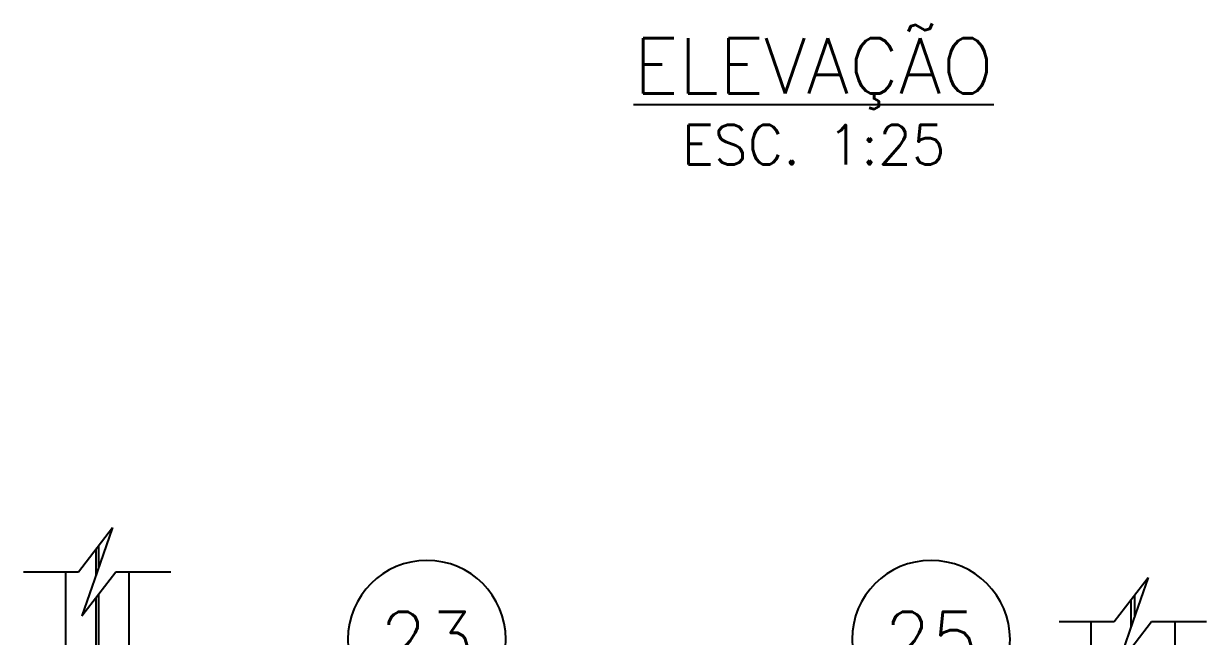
# Model space of a CAD drawing. Header units: metres. Extents: x 0 to 21025, y 0 to 14850.
# Drawn here: x 2636 to 4508, y 9791 to 10761 of the extents above; entities that cross this region are included whole.
import ezdxf
from ezdxf.enums import TextEntityAlignment as Align

# ---------------------------------------------------------------- set-up
doc = ezdxf.new("R2010")
doc.units = ezdxf.units.M
doc.header["$LTSCALE"] = 25
doc.layers.add('GSB', color=7, linetype='Continuous')
doc.layers.add('SL1', color=8, linetype='Continuous')
doc.styles.add('R100', font='simplex.shx', dxfattribs={"height": 2.5})
doc.styles.add('R140', font='simplex.shx', dxfattribs={"height": 3.5})

# ---------------------------------------------------------------- blocks, each defined once
blk = doc.blocks.new('RUP_H')
at = {"layer": 'GSB'}
for p, q in [((-1.188, 0), (0.974, 2.804)), ((0.974, 2.804), (0, 0)), ((-4.66, 0), (-1.188, 0)), ((-0.974, -2.804), (1.188, 0)), ((0, 0), (-0.974, -2.804)), ((1.188, 0), (4.66, 0))]:
    blk.add_line(p, q, dxfattribs=at)
blk = doc.blocks.new('CORTE')
at = {"layer": 'GSB', "color": 4, "style": 'R140'}
blk.add_attdef('%%UCORTE', text='', height=3.5, dxfattribs=at).set_placement((-0.253, 2.38), align=Align.MIDDLE_CENTER)
at = {"layer": 'GSB', "color": 3, "style": 'R100'}
blk.add_attdef('ESC.', text='', height=2.5, dxfattribs=at).set_placement((-0.253, -2.62), align=Align.MIDDLE_CENTER)
blk = doc.blocks.new('INDICACAO_EIXO')
at = {"layer": 'GSB', "color": 3}
blk.add_circle((0, 0), 5, dxfattribs=at)

msp = doc.modelspace()

# ---------------------------------------------------------------- linework, layer by layer
at = {"layer": 'SL1'}
for p, q in [((2750.134, 9928.604), (2750.134, 9886.683)), ((2754.434, 9934.182), (2754.434, 9899.064)), ((2702.284, 9892.874), (2702.284, 9379.634)), ((2802.284, 9892.874), (2802.284, 9374.249)), ((2750.134, 9851.565), (2750.134, 8678.766)), ((2754.434, 9857.143), (2754.434, 8684.344)), ((4394.659, 9856.165), (4394.659, 9822.234)), ((4388.859, 9848.641), (4388.859, 9805.533)), ((4325.259, 9813.884), (4325.259, 9336.149)), ((4458.259, 9813.884), (4458.259, 9336.149))]:
    msp.add_line(p, q, dxfattribs=at)

# ---------------------------------------------------------------- block references
at = {"layer": 'GSB', "xscale": 24.99999999999972, "yscale": 24.99999999999972, "zscale": 24.99999999999972}
msp.add_blockref('CORTE', (3892.886, 10634.881), dxfattribs=at).add_auto_attribs({'%%UCORTE': '%%uELEVAÇÃO', 'ESC.': 'ESC. 1:25'})
for p in [(2752.284, 9892.874), (4391.759, 9813.884)]:
    msp.add_blockref('RUP_H', p, dxfattribs=at)
at = {"layer": 'GSB'}
ref = msp.add_blockref('INDICACAO_EIXO', (3274.159, 9785.758), dxfattribs=dict(at, xscale=-24.99999999999972, yscale=24.99999999999972, zscale=24.99999999999972, rotation=180))
ref.add_attrib('EIXO', '23', dxfattribs={"color": 4, "height": 87.5, "style": 'R140'}).set_placement((3274.159, 9785.758), align=Align.MIDDLE_CENTER)
ref = msp.add_blockref('INDICACAO_EIXO', (4072.418, 9785.758), dxfattribs=dict(at, xscale=-24.99999999999972, yscale=24.99999999999972, zscale=24.99999999999972, rotation=180))
ref.add_attrib('EIXO', '25', dxfattribs={"color": 4, "height": 87.5, "style": 'R140'}).set_placement((4072.418, 9785.758), align=Align.MIDDLE_CENTER)

doc.saveas('drawing.dxf')
